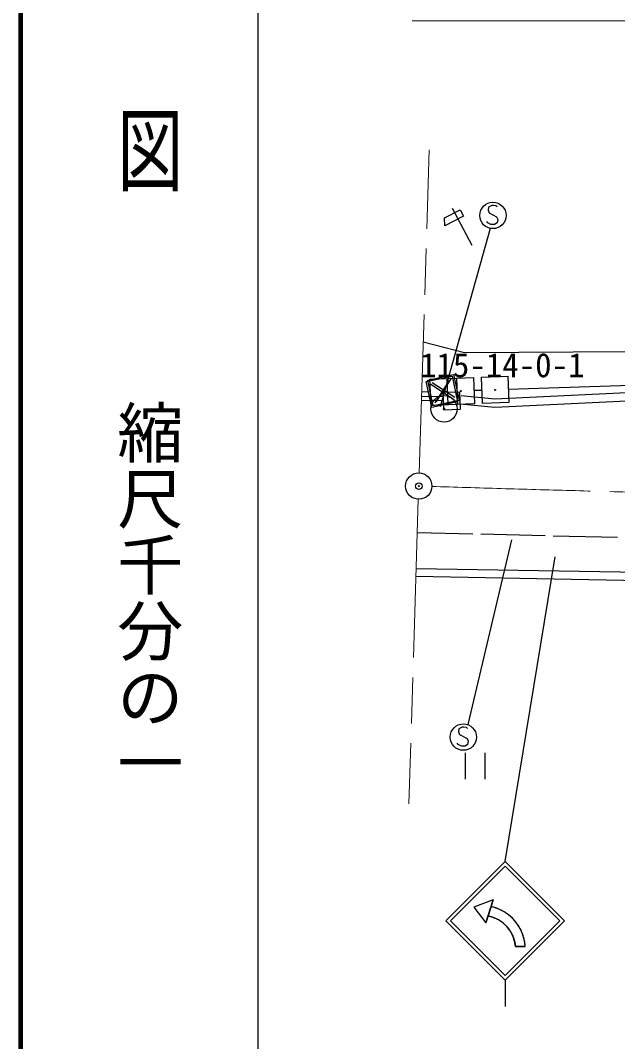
# Model space of a CAD drawing. Units: millimetres, scale not verified. Extents: x 40000 to 680000, y 20000 to 380000.
# Drawn here: x 40000 to 85266, y 242370 to 319729 of the extents above; entities that cross this region are included whole.
import ezdxf
from ezdxf.enums import TextEntityAlignment as Align

# ---------------------------------------------------------------- set-up
doc = ezdxf.new("R2010")
doc.units = ezdxf.units.MM
doc.header["$LTSCALE"] = 1000
doc.header["$PDMODE"] = 32
doc.header["$PDSIZE"] = 500
doc.linetypes.add('CHAIN', pattern=[18.5, 12, -1.5, 3.5, -1.5])
for name, color, linetype, lineweight in [('M-BGD', 7, 'Continuous', 25), ('M-BGD-EXST', 7, 'Continuous', 25), ('M-BMK', 2, 'CHAIN', 13), ('M-BMK-ROW', 30, 'Continuous', 25), ('M-BMK-SRVR', 3, 'Continuous', 25), ('M-STR-HTXT', 7, 'Continuous', 13), ('M-STR-STRC', 7, 'Continuous', 25), ('M-TTL', 2, 'Continuous', 140), ('M-TTL-BAND', 7, 'Continuous', 25)]:
    doc.layers.add(name, color=color, linetype=linetype, lineweight=lineweight)
doc.layers.add('M-OTRS', color=6, linetype='Continuous')
doc.styles.add('@ＭＳ ゴシック', font='')
doc.styles.add('ＭＳ ゴシック', font='')
doc.styles.get('@ＭＳ ゴシック').set_extended_font_data('@MS Gothic')
doc.styles.get('ＭＳ ゴシック').set_extended_font_data('MS Gothic')

msp = doc.modelspace()

# ---------------------------------------------------------------- linework, layer by layer
at = {"layer": 'M-BGD'}
for p, q in [((72150, 304765), (73341, 305384)), ((73588, 304907), (72160, 304165)), ((72739, 305494), (74223, 302697)), ((73341, 305384), (73588, 304907)), ((72160, 304165), (72150, 304765)), ((73666, 294559), (70533, 295363)), ((86023, 294633), (73666, 294559)), ((89964, 291696), (75972, 291029)), ((72015, 290948), (70394, 290911)), ((72009, 291248), (70403, 291211)), ((73317, 291575), (72025, 291540)), ((72025, 291540), (72060, 290240)), ((73353, 290276), (73317, 291575)), ((75972, 291029), (73412, 291281)), ((89972, 291076), (75957, 290408)), ((72060, 290240), (73353, 290276)), ((75957, 290408), (73351, 290664)), ((74290, 280807), (70083, 280906)), ((79770, 280680), (74900, 280799)), ((85254, 280552), (80382, 280667)), ((92347, 277808), (69999, 278193)), ((90953, 277211), (69980, 277602)), ((73718, 264256), (73718, 262256)), ((75238, 262256), (75238, 264256))]:
    msp.add_line(p, q, dxfattribs=at)
at = {"layer": 'M-BGD-EXST'}
for p, q in [((75488, 305589), (75451, 305349)), ((75726, 305713), (75488, 305589)), ((75886, 305716), (75726, 305713)), ((76046, 305678), (75886, 305716)), ((76128, 305599), (76046, 305678)), ((75451, 305349), (75535, 305150)), ((75535, 305150), (76099, 304839)), ((76099, 304839), (76183, 304640)), ((75426, 304388), (75345, 304507)), ((75668, 304272), (75426, 304388)), ((75948, 304276), (75668, 304272)), ((76146, 304400), (75948, 304276)), ((76183, 304640), (76146, 304400)), ((71849, 290477), (75627, 304003)), ((77236, 280373), (73905, 266381)), ((73482, 266193), (73244, 266069)), ((73642, 266195), (73482, 266193)), ((73802, 266158), (73642, 266195)), ((73884, 266079), (73802, 266158)), ((73244, 266069), (73207, 265829)), ((73207, 265829), (73290, 265630)), ((73290, 265630), (73855, 265319)), ((73182, 264868), (73101, 264987)), ((73424, 264752), (73182, 264868)), ((73704, 264756), (73424, 264752)), ((73902, 264879), (73704, 264756)), ((73855, 265319), (73939, 265120)), ((73939, 265120), (73902, 264879))]:
    msp.add_line(p, q, dxfattribs=at)
for centre in [(75818, 304954), (73574, 265434)]:
    msp.add_circle(centre, 1000, dxfattribs=at)
at = {"layer": 'M-BMK'}
for p, q in [((70224, 285454), (70986, 309927)), ((70162, 283455), (69444, 260378))]:
    msp.add_line(p, q, dxfattribs=at)
msp.add_arc((178915, 3782765), 3500000, 268.23628, 268.92528, dxfattribs=at)
at = {"layer": 'M-BMK-ROW'}
for p, q in [((70769, 292372), (72726, 292788)), ((70883, 292485), (72839, 292901)), ((71299, 290529), (70883, 292485)), ((71046, 292558), (73044, 292638)), ((71126, 290559), (71046, 292558)), ((72510, 292456), (71401, 290747)), ((72623, 292569), (71514, 290861)), ((72345, 292608), (74343, 292689)), ((72425, 290610), (72345, 292608)), ((72726, 292788), (73142, 290832)), ((72839, 292901), (73255, 290945)), ((73044, 292638), (73124, 290640)), ((74343, 292689), (74424, 290690)), ((74943, 292698), (76942, 292778)), ((75024, 290699), (74943, 292698)), ((76942, 292778), (77022, 290780)), ((71186, 290415), (70769, 292372)), ((72810, 291047), (71102, 292156)), ((72923, 291161), (71215, 292269)), ((74983, 291704), (74384, 291684)), ((87245, 292097), (76982, 291771)), ((71085, 291584), (70415, 291574)), ((73255, 290945), (71299, 290529)), ((73124, 290640), (71126, 290559)), ((73142, 290832), (71186, 290415)), ((74424, 290690), (72425, 290610)), ((77022, 290780), (75024, 290699))]:
    msp.add_line(p, q, dxfattribs=at)
for centre in [(73384, 291649), (75983, 291739), (72085, 291599)]:
    msp.add_circle(centre, 40, dxfattribs=at)
at = {"layer": 'M-BMK-SRVR'}
for centre, radius in [((72109, 290303), 1000), ((72109, 290303), 40), ((70193, 284454), 1000), ((70193, 284454), 40)]:
    msp.add_circle(centre, radius, dxfattribs=at)
at = {"layer": 'M-OTRS'}
msp.add_point((70193, 284454), dxfattribs=at)
at = {"layer": 'M-STR-HTXT'}
msp.add_line((95041, 319691), (69691, 319691), dxfattribs=at)
at = {"layer": 'M-STR-STRC'}
for p, q in [((76749, 256022), (80543, 279092)), ((72249, 251522), (76749, 256022)), ((72602, 251522), (76749, 255668)), ((81249, 251521), (76749, 256022)), ((80896, 251521), (76749, 255668)), ((75842, 253119), (74372, 252555)), ((75842, 253119), (74372, 252555)), ((75842, 253119), (74372, 252555)), ((75842, 253119), (74372, 252555)), ((75842, 253119), (75284, 251371)), ((75842, 253119), (75284, 251371)), ((75284, 251371), (75842, 253119)), ((75676, 252600), (75842, 253119)), ((74372, 252555), (75284, 251371)), ((74372, 252555), (75284, 251371)), ((74372, 252555), (75284, 251371)), ((74372, 252555), (75284, 251371)), ((75676, 252600), (75450, 251890)), ((75676, 252600), (75450, 251890)), ((75676, 252600), (75714, 252591)), ((75771, 252577), (75714, 252591)), ((75827, 252562), (75771, 252577)), ((75883, 252547), (75827, 252562)), ((75938, 252530), (75883, 252547)), ((75993, 252512), (75938, 252530)), ((76048, 252493), (75993, 252512)), ((76103, 252474), (76048, 252493)), ((76157, 252453), (76103, 252474)), ((76211, 252431), (76157, 252453)), ((76265, 252409), (76211, 252431)), ((76318, 252386), (76265, 252409)), ((76371, 252361), (76318, 252386)), ((76423, 252336), (76371, 252361)), ((76475, 252310), (76423, 252336)), ((76526, 252283), (76475, 252310)), ((76577, 252255), (76526, 252283)), ((76627, 252226), (76577, 252255)), ((76677, 252196), (76627, 252226)), ((76727, 252165), (76677, 252196)), ((72249, 251522), (76749, 247021)), ((72602, 251522), (76749, 247375)), ((75284, 251371), (75450, 251890)), ((75454, 251889), (75498, 251880)), ((75498, 251880), (75542, 251870)), ((75542, 251870), (75586, 251859)), ((75586, 251859), (75630, 251848)), ((75630, 251848), (75673, 251835)), ((75673, 251835), (75716, 251822)), ((75716, 251822), (75759, 251809)), ((75759, 251809), (75802, 251794)), ((75802, 251794), (75844, 251779)), ((75844, 251779), (75887, 251763)), ((75887, 251763), (75928, 251746)), ((75928, 251746), (75970, 251729)), ((75970, 251729), (76011, 251710)), ((76011, 251710), (76052, 251692)), ((76052, 251692), (76093, 251672)), ((76093, 251672), (76133, 251652)), ((76133, 251652), (76173, 251631)), ((76173, 251631), (76213, 251609)), ((76213, 251609), (76252, 251587)), ((76252, 251587), (76291, 251563)), ((76291, 251563), (76329, 251540)), ((76329, 251540), (76367, 251515)), ((76367, 251515), (76405, 251490)), ((76405, 251490), (76442, 251464)), ((76442, 251464), (76478, 251438)), ((76478, 251438), (76514, 251411)), ((76775, 252134), (76727, 252165)), ((76749, 247375), (80896, 251521)), ((76749, 247021), (81249, 251521)), ((76824, 252102), (76775, 252134)), ((76871, 252069), (76824, 252102)), ((76918, 252035), (76871, 252069)), ((76965, 252000), (76918, 252035)), ((77011, 251964), (76965, 252000)), ((77056, 251928), (77011, 251964)), ((77101, 251891), (77056, 251928)), ((77145, 251853), (77101, 251891)), ((77188, 251814), (77145, 251853)), ((77231, 251775), (77188, 251814)), ((77272, 251734), (77231, 251775)), ((77314, 251694), (77272, 251734)), ((77354, 251652), (77314, 251694)), ((77394, 251610), (77354, 251652)), ((77433, 251567), (77394, 251610)), ((77471, 251523), (77433, 251567)), ((77509, 251479), (77471, 251523)), ((77545, 251434), (77509, 251479)), ((77581, 251388), (77545, 251434)), ((76514, 251411), (76550, 251383)), ((76550, 251383), (76585, 251355)), ((76585, 251355), (76620, 251326)), ((76620, 251326), (76654, 251297)), ((76654, 251297), (76688, 251267)), ((76688, 251267), (76721, 251236)), ((76721, 251236), (76754, 251205)), ((76754, 251205), (76786, 251173)), ((76786, 251173), (76817, 251141)), ((76817, 251141), (76848, 251108)), ((76848, 251108), (76878, 251075)), ((76878, 251075), (76908, 251041)), ((76908, 251041), (76937, 251006)), ((76937, 251006), (76966, 250971)), ((76966, 250971), (76994, 250936)), ((76994, 250936), (77021, 250900)), ((77021, 250900), (77048, 250863)), ((77048, 250863), (77074, 250827)), ((77074, 250827), (77099, 250789)), ((77099, 250789), (77124, 250752)), ((77124, 250752), (77148, 250713)), ((77148, 250713), (77171, 250675)), ((77171, 250675), (77194, 250636)), ((77616, 251342), (77581, 251388)), ((77651, 251295), (77616, 251342)), ((77684, 251247), (77651, 251295)), ((77717, 251199), (77684, 251247)), ((77749, 251151), (77717, 251199)), ((77780, 251102), (77749, 251151)), ((77810, 251052), (77780, 251102)), ((77839, 251002), (77810, 251052)), ((77867, 250951), (77839, 251002)), ((77895, 250900), (77867, 250951)), ((77921, 250848), (77895, 250900)), ((77947, 250796), (77921, 250848)), ((77972, 250744), (77947, 250796)), ((77995, 250691), (77972, 250744)), ((78018, 250637), (77995, 250691)), ((77194, 250636), (77216, 250596)), ((77216, 250596), (77237, 250557)), ((77237, 250557), (77258, 250517)), ((77258, 250517), (77278, 250476)), ((77278, 250476), (77297, 250435)), ((77297, 250435), (77316, 250394)), ((77316, 250394), (77334, 250353)), ((77334, 250353), (77351, 250311)), ((77351, 250311), (77367, 250269)), ((77367, 250269), (77383, 250227)), ((77383, 250227), (77398, 250184)), ((77398, 250184), (77412, 250141)), ((77412, 250141), (77425, 250098)), ((77425, 250098), (77438, 250055)), ((77438, 250055), (77449, 250011)), ((77449, 250011), (77461, 249967)), ((77461, 249967), (77471, 249923)), ((77471, 249923), (77480, 249879)), ((77480, 249879), (77489, 249835)), ((78040, 250584), (78018, 250637)), ((78061, 250529), (78040, 250584)), ((78081, 250475), (78061, 250529)), ((78100, 250420), (78081, 250475)), ((78118, 250365), (78100, 250420)), ((78136, 250309), (78118, 250365)), ((78152, 250254), (78136, 250309)), ((78167, 250198), (78152, 250254)), ((78181, 250141), (78167, 250198)), ((78195, 250085), (78181, 250141)), ((78207, 250028), (78195, 250085)), ((78218, 249971), (78207, 250028)), ((78228, 249914), (78218, 249971)), ((78238, 249857), (78228, 249914)), ((77489, 249835), (77497, 249791)), ((77497, 249791), (77505, 249746)), ((77505, 249746), (77511, 249701)), ((77511, 249701), (77517, 249657)), ((77517, 249657), (77522, 249612)), ((77522, 249612), (77526, 249567)), ((77526, 249567), (78269, 249568)), ((78269, 249568), (77526, 249567)), ((78246, 249799), (78238, 249857)), ((78253, 249742), (78246, 249799)), ((78260, 249684), (78253, 249742)), ((78265, 249626), (78260, 249684)), ((78269, 249568), (78265, 249626)), ((76749, 247021), (76749, 245021))]:
    msp.add_line(p, q, dxfattribs=at)
for radius, start, end in [(3327, 3.70323, 77.37188), (2586, 4.73997, 78.83443)]:
    msp.add_arc((74949, 249353), radius, start, end, dxfattribs=at)
at = {"layer": 'M-TTL'}
msp.add_line((40000, 380000), (40000, 20000), dxfattribs=at)
at = {"layer": 'M-TTL-BAND'}
msp.add_line((58000, 370000), (58000, 20000), dxfattribs=at)

# ---------------------------------------------------------------- texts
at = {"layer": 'M-BMK-SRVR', "style": 'ＭＳ ゴシック'}
msp.add_text('115-14-0-1', height=1833, dxfattribs=at).set_placement((70289, 292148), align=Align.BOTTOM_LEFT)
at = {"layer": 'M-TTL-BAND', "style": '@ＭＳ ゴシック', "width": 1.4}
msp.add_text('平  面  図', height=3666, rotation=270, dxfattribs=at).set_placement((49777, 306475), align=Align.MIDDLE_RIGHT)
at = {"layer": 'M-TTL-BAND', "style": '@ＭＳ ゴシック'}
msp.add_text('縮尺千分の一', height=3666, rotation=270, dxfattribs=at).set_placement((49777, 261030), align=Align.MIDDLE_RIGHT)

doc.saveas('drawing.dxf')
